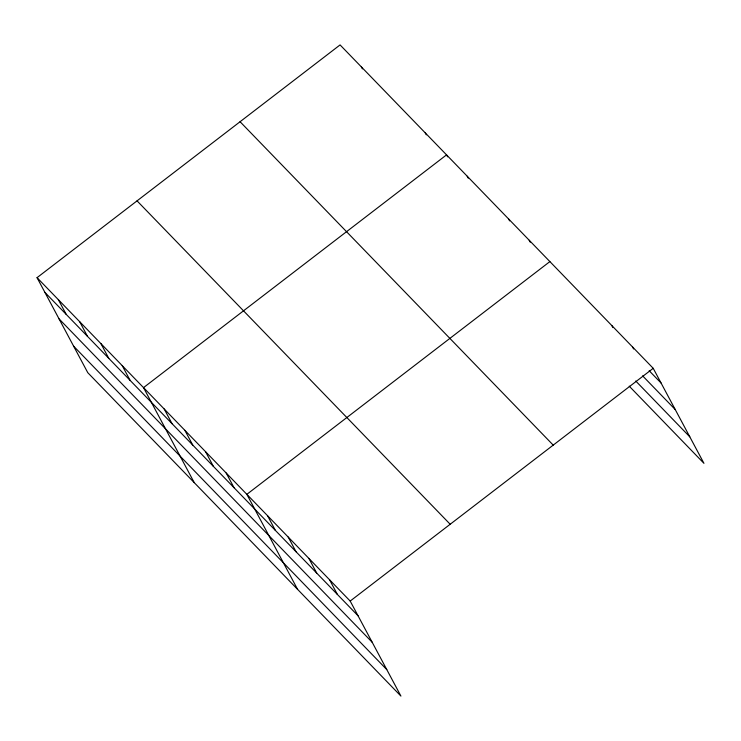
<?xml version="1.0" encoding="UTF-8"?>
<svg xmlns="http://www.w3.org/2000/svg" width="741" height="741" viewBox="0 0 741 741"><rect width="100%" height="100%" fill="white"/><g stroke="black" fill="none" stroke-linecap="round" stroke-linejoin="round"><path stroke-width="1.11" d="M37.05 277.671L350.187 601.062L400.927 696.086L87.781 372.686L37.05 277.671L340.073 44.914L653.219 368.314L703.95 463.329L629.229 386.163M549.878 261.592L246.855 494.34L297.586 589.364M350.187 601.062L653.219 368.314M649.153 370.722L661.074 383.032M642.632 375.872L675.227 409.532M635.75 381.013L689.806 436.838M240.075 121.728L553.221 445.119M137.048 200.857L450.185 524.258M44.914 292.389L358.051 615.79M59.058 318.889L372.204 642.28M73.637 346.186L386.774 669.586M632.545 346.973L633.592 348.937M611.881 325.623L612.927 327.587M529.213 240.251L530.26 242.214M508.548 218.91L509.595 220.864M467.21 176.219L468.256 178.183M447.592 156.833L446.545 154.869L143.522 387.626L194.253 482.641M425.251 132.88L426.297 134.843M361.367 66.912L362.414 68.876M329.523 579.721L337.387 594.439M308.858 558.381L316.713 573.099M288.193 537.03L296.048 551.758M267.52 515.69L275.383 530.408M226.19 472.999L234.045 487.717M205.516 451.658L213.38 466.376M184.852 430.308L192.716 445.035M164.187 408.967L172.042 423.685M122.228 365.628L130.083 380.355M100.933 343.639L108.788 358.366M79.639 321.65L87.494 336.368M58.344 299.66L66.208 314.379"/></g></svg>
